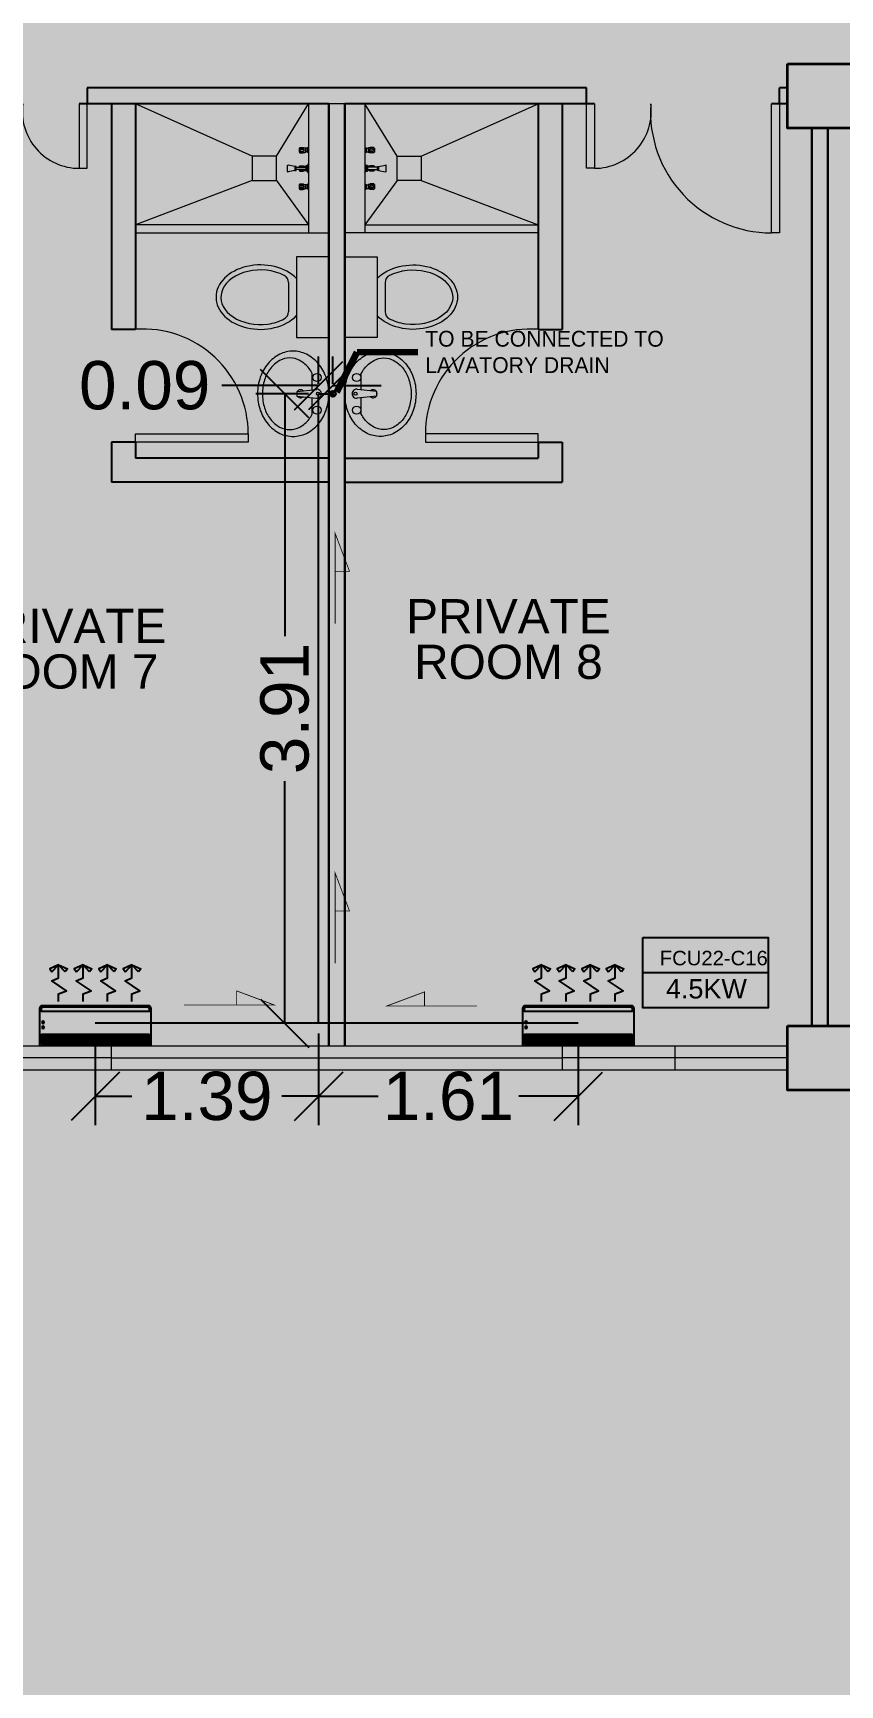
# Model space of a CAD drawing. Header units: millimetres. Extents: x -60 to 576, y -39 to 287.
# Drawn here: x 366.34 to 371.35, y 99.44 to 109.7 of the extents above; entities that cross this region are included whole.
import ezdxf

# ---------------------------------------------------------------- set-up
doc = ezdxf.new("R2010")
doc.units = ezdxf.units.MM
doc.header["$MEASUREMENT"] = 0
for name, color, linetype in [('AIR', 7, 'Continuous'), ('AIR-00', 7, 'Continuous'), ('AIR-02', 7, 'Continuous'), ('AIR-03', 7, 'Continuous'), ('DRAIN PIPE', 7, 'Continuous'), ('fcu drain', 7, 'Continuous'), ('label', 7, 'Continuous'), ('Legends', 7, 'Continuous'), ('M-AC-TEXT', 7, 'Continuous')]:
    doc.layers.add(name, color=color, linetype=linetype)
doc.styles.add('ar-dim-axis', font='romans.shx', dxfattribs={"width": 0.8})
doc.styles.add('OIP FONT', font='GOTHIC.TTF', dxfattribs={"height": 150})
doc.styles.get("Standard").update_dxf_attribs({"font": 'arial.ttf'})
doc.styles.add('SWISSLT175', font='swissl.ttf', dxfattribs={"height": 0.175})
doc.dimstyles.new('ar-dim-axis', dxfattribs={"dimtxt": 350, "dimasz": 250, "dimexe": 75, "dimexo": 75, "dimgap": 200, "dimtad": 1, "dimdec": 0, "dimzin": 12, "dimdsep": 46, "dimtxsty": 'ar-dim-axis', "dimblk": 'ARCHTICK', "dimcen": 120, "dimclrd": 11, "dimclre": 8, "dimclrt": 4, "dimadec": 0, "dimazin": 3, "dimtm": 1, "dimtfac": 1, "dimtdec": 0, "dimtix": 1, "dimtmove": 2, "dimatfit": 3, "dimldrblk": 'ARCHTICK', "dimfxl": 1, "dimtolj": 1, "dimtzin": 0, "dimarcsym": 1})
doc.dimstyles.new('Copy of dimension', dxfattribs={"dimtxt": 0.3, "dimasz": 0.3, "dimexe": 0.18, "dimexo": 0.0625, "dimgap": 0.09, "dimtad": 0, "dimzin": 0, "dimdsep": 46, "dimtxsty": 'Standard', "dimblk": 'OBLIQUE', "dimcen": 0.09, "dimclrd": 256, "dimclre": 256, "dimclrt": 256, "dimadec": 0, "dimazin": 0, "dimtfac": 1, "dimtofl": 0, "dimtmove": 0, "dimatfit": 3, "dimldrblk": 'OBLIQUE', "dimfxl": 1, "dimtolj": 1, "dimtzin": 0, "dimarcsym": 0})

# ---------------------------------------------------------------- blocks, each defined once
blk = doc.blocks.new('_ARCHTICK')
at = {"color": 0, "linetype": 'ByBlock', "const_width": 0.15}
blk.add_lwpolyline([(-0.5, -0.5), (0.5, 0.5)], dxfattribs=at)
blk = doc.blocks.new('CARRIER-S30-32 (FCD)')
at = {"layer": 'AIR-00'}
for p, q in [((0.825, -0.05), (-0.825, -0.05)), ((0.825, -0.075), (-0.825, -0.075)), ((0.825, -0.1), (-0.825, -0.1)), ((0.825, -0.125), (-0.825, -0.125)), ((0.825, -0.15), (-0.825, -0.15)), ((-0.6, -0.025), (-0.6, -0.175)), ((-0.4, -0.025), (-0.4, -0.175)), ((-0.2, -0.025), (-0.2, -0.175)), ((0, -0.025), (0, -0.175)), ((0.2, -0.025), (0.2, -0.175)), ((0.4, -0.025), (0.4, -0.175)), ((0.6, -0.025), (0.6, -0.175))]:
    blk.add_line(p, q, dxfattribs=at)
for points in [[(-0.825, -0.025), (0.825, -0.025), (0.825, -0.175), (-0.825, -0.175)], [(-0.664, -1.134), (-0.562, -1.239), (-0.697, -1.177)], [(-0.461, -1.134), (-0.562, -1.239), (-0.428, -1.177)], [(-0.289, -1.134), (-0.188, -1.239), (-0.322, -1.177)], [(-0.086, -1.134), (-0.188, -1.239), (-0.053, -1.177)], [(0.086, -1.134), (0.187, -1.239), (0.053, -1.177)], [(0.289, -1.134), (0.187, -1.239), (0.322, -1.177)], [(0.461, -1.134), (0.562, -1.239), (0.428, -1.177)], [(0.664, -1.134), (0.562, -1.239), (0.697, -1.177)]]:
    blk.add_lwpolyline(points, close=True, dxfattribs=at)
blk.add_lwpolyline([(-0.8, -0.595), (0.8, -0.595, 0.414214), (0.825, -0.57), (0.825, -0.525), (-0.825, -0.525), (-0.825, -0.57, 0.414214)], format="xyb", close=True, dxfattribs=at)
for points in [[(-0.562, -0.678), (-0.562, -0.794), (-0.44, -0.843), (-0.667, -0.996), (-0.562, -1.044), (-0.562, -1.239)], [(-0.188, -0.678), (-0.188, -0.794), (-0.065, -0.843), (-0.292, -0.996), (-0.188, -1.044), (-0.188, -1.239)], [(0.187, -0.678), (0.187, -0.794), (0.31, -0.843), (0.083, -0.996), (0.187, -1.044), (0.187, -1.239)], [(0.562, -0.678), (0.562, -0.794), (0.685, -0.843), (0.458, -0.996), (0.562, -1.044), (0.562, -1.239)]]:
    blk.add_lwpolyline(points, dxfattribs=at)
at = {"layer": 'AIR-02'}
for centre in [(-0.8, -0.285), (-0.8, -0.36)]:
    blk.add_circle(centre, 0.0187, dxfattribs=at)
at = {"layer": 'AIR-03'}
blk.add_lwpolyline([(-0.8, -0.62), (0.8, -0.62, 0.414214), (0.85, -0.57), (0.85, 0), (-0.85, 0), (-0.85, -0.57, 0.414214)], format="xyb", close=True, dxfattribs=at)
blk = doc.blocks.new('_Oblique')
at = {"color": 0, "linetype": 'ByBlock', "lineweight": -2}
blk.add_line((-0.5, -0.5), (0.5, 0.5), dxfattribs=at)
blk = doc.blocks.new('*D244')
at = {"lineweight": -2, "transparency": 16777216}
for p, q in [((368.11, 107.525), (368.11, 107.694)), ((368.198, 107.525), (368.198, 107.694)), ((368.11, 107.514), (367.51, 107.514)), ((368.198, 107.514), (368.498, 107.514))]:
    blk.add_line(p, q, dxfattribs=at)
at = {"layer": 'Defpoints', "color": 0, "transparency": 16777216}
for p in [(368.11, 107.514), (368.11, 107.463), (368.198, 107.463)]:
    blk.add_point(p, dxfattribs=at)
at = {"lineweight": -2, "transparency": 16777216, "xscale": 0.3, "yscale": 0.3, "zscale": 0.3}
blk.add_blockref('_Oblique', (368.11, 107.514), dxfattribs=at)
at = {"lineweight": -2, "transparency": 16777216, "xscale": 0.3, "yscale": 0.3, "zscale": 0.3, "rotation": 180}
blk.add_blockref('_Oblique', (368.198, 107.514), dxfattribs=at)
at = {"transparency": 16777216, "insert": (367.03, 107.514), "char_height": 0.3, "attachment_point": 5}
blk.add_mtext('\\A1;0.09', dxfattribs=at)
blk = doc.blocks.new('*D245')
at = {"lineweight": -2, "transparency": 16777216}
for p, q in [((368.047, 107.463), (367.72, 107.463)), ((367.9, 107.463), (367.9, 105.958)), ((367.9, 103.553), (367.9, 105.057)), ((368.047, 103.553), (367.72, 103.553))]:
    blk.add_line(p, q, dxfattribs=at)
at = {"layer": 'Defpoints', "color": 0, "transparency": 16777216}
for p in [(368.11, 107.463), (367.9, 103.553), (368.11, 103.553)]:
    blk.add_point(p, dxfattribs=at)
at = {"lineweight": -2, "transparency": 16777216, "xscale": 0.3, "yscale": 0.3, "zscale": 0.3}
for p, rotation in [((367.9, 107.463), 90), ((367.9, 103.553), 270)]:
    blk.add_blockref('_Oblique', p, dxfattribs=dict(at, rotation=rotation))
at = {"transparency": 16777216, "insert": (367.9, 105.508), "char_height": 0.3, "attachment_point": 5, "rotation": 90}
blk.add_mtext('\\A1;3.91', dxfattribs=at)
blk = doc.blocks.new('*D246')
at = {"lineweight": -2, "transparency": 16777216}
for p, q in [((366.723, 103.49), (366.723, 102.92)), ((368.11, 103.49), (368.11, 102.92)), ((366.723, 103.1), (366.951, 103.1)), ((368.11, 103.1), (367.882, 103.1))]:
    blk.add_line(p, q, dxfattribs=at)
at = {"layer": 'Defpoints', "color": 0, "transparency": 16777216}
for p in [(366.723, 103.553), (368.11, 103.553), (368.11, 103.1)]:
    blk.add_point(p, dxfattribs=at)
at = {"lineweight": -2, "transparency": 16777216, "xscale": 0.3, "yscale": 0.3, "zscale": 0.3, "rotation": 180}
blk.add_blockref('_Oblique', (366.723, 103.1), dxfattribs=at)
at = {"lineweight": -2, "transparency": 16777216, "xscale": 0.3, "yscale": 0.3, "zscale": 0.3}
blk.add_blockref('_Oblique', (368.11, 103.1), dxfattribs=at)
at = {"transparency": 16777216, "insert": (367.416, 103.1), "char_height": 0.3, "attachment_point": 5}
blk.add_mtext('\\A1;1.39', dxfattribs=at)
blk = doc.blocks.new('*D247')
at = {"lineweight": -2, "transparency": 16777216}
for p, q in [((368.11, 103.49), (368.11, 102.92)), ((369.723, 103.49), (369.723, 102.92)), ((368.11, 103.1), (368.48, 103.1)), ((369.723, 103.1), (369.353, 103.1))]:
    blk.add_line(p, q, dxfattribs=at)
at = {"layer": 'Defpoints', "color": 0, "transparency": 16777216}
for p in [(368.11, 103.553), (369.723, 103.553), (369.723, 103.1)]:
    blk.add_point(p, dxfattribs=at)
at = {"lineweight": -2, "transparency": 16777216, "xscale": 0.3, "yscale": 0.3, "zscale": 0.3, "rotation": 180}
blk.add_blockref('_Oblique', (368.11, 103.1), dxfattribs=at)
at = {"lineweight": -2, "transparency": 16777216, "xscale": 0.3, "yscale": 0.3, "zscale": 0.3}
blk.add_blockref('_Oblique', (369.723, 103.1), dxfattribs=at)
at = {"transparency": 16777216, "insert": (368.916, 103.1), "char_height": 0.3, "attachment_point": 5}
blk.add_mtext('\\A1;1.61', dxfattribs=at)

msp = doc.modelspace()

# ---------------------------------------------------------------- linework, layer by layer
at = {"color": 8, "linetype": 'ByBlock', "lineweight": 25}
for p, q in [((369.773, 109.363), (366.673, 109.363)), ((366.673, 109.363), (366.673, 109.263)), ((369.773, 109.263), (369.773, 109.363)), ((371.023, 109.363), (370.973, 109.363)), ((370.973, 109.263), (370.973, 109.363)), ((368.173, 109.263), (366.623, 109.263)), ((368.048, 109.263), (366.973, 109.263)), ((368.173, 103.413), (368.173, 109.263)), ((368.173, 109.263), (368.173, 103.413)), ((368.273, 103.413), (368.273, 109.263)), ((368.273, 109.263), (368.273, 103.413)), ((369.823, 109.263), (368.273, 109.263)), ((371.023, 109.263), (370.923, 109.263)), ((371.173, 103.538), (371.173, 109.113)), ((371.173, 109.113), (371.173, 103.538)), ((371.273, 103.538), (371.273, 109.113)), ((371.273, 109.113), (371.273, 103.538))]:
    msp.add_line(p, q, dxfattribs=at)
at = {"color": 8, "linetype": 'ByBlock', "lineweight": 25, "ltscale": 0.3}
for p, q in [((366.823, 109.263), (366.823, 107.863)), ((366.973, 109.263), (366.973, 107.863)), ((369.473, 109.263), (369.473, 107.863)), ((369.623, 109.263), (369.623, 107.863)), ((366.973, 107.863), (366.823, 107.863)), ((369.473, 107.863), (369.623, 107.863)), ((366.823, 107.163), (366.823, 106.913)), ((366.973, 107.163), (366.823, 107.163)), ((366.973, 107.163), (366.973, 107.063)), ((369.473, 107.163), (369.473, 107.063)), ((369.473, 107.163), (369.623, 107.163)), ((369.623, 107.163), (369.623, 106.913)), ((368.173, 107.063), (366.973, 107.063)), ((368.273, 107.063), (369.473, 107.063)), ((368.173, 106.913), (366.823, 106.913)), ((368.273, 106.913), (369.623, 106.913))]:
    msp.add_line(p, q, dxfattribs=at)
at = {"color": 8, "linetype": 'ByBlock', "lineweight": 9, "ltscale": 0.3}
for p, q in [((367.698, 108.938), (366.973, 109.263)), ((367.848, 108.938), (368.048, 109.263)), ((368.598, 108.938), (368.398, 109.263)), ((368.748, 108.938), (369.473, 109.263)), ((367.698, 108.788), (366.973, 108.513)), ((367.848, 108.788), (368.048, 108.513)), ((368.598, 108.788), (368.398, 108.513)), ((368.748, 108.788), (369.473, 108.513))]:
    msp.add_line(p, q, dxfattribs=at)
at = {"color": 8, "linetype": 'ByBlock', "lineweight": 9}
for p, q in [((368.048, 109.263), (368.048, 108.463)), ((368.273, 109.263), (368.173, 109.263)), ((368.398, 109.263), (368.398, 108.463)), ((368.173, 106.877), (368.173, 108.827)), ((365.423, 103.413), (368.173, 103.413)), ((366.823, 103.338), (365.423, 103.338)), ((366.823, 103.263), (366.823, 103.413)), ((366.823, 103.338), (369.623, 103.338)), ((368.173, 103.413), (368.273, 103.413)), ((368.273, 103.413), (371.023, 103.413)), ((369.623, 103.413), (369.623, 103.263)), ((371.023, 103.338), (369.623, 103.338)), ((370.323, 103.413), (370.323, 103.263)), ((371.023, 103.263), (371.023, 103.413)), ((365.423, 103.263), (368.273, 103.263)), ((368.173, 103.263), (371.023, 103.263))]:
    msp.add_line(p, q, dxfattribs=at)
at = {"color": 8, "lineweight": 9}
for p, q in [((367.989, 108.989), (367.989, 108.963)), ((367.989, 108.989), (367.991, 108.989)), ((367.989, 108.963), (367.991, 108.963)), ((367.991, 108.989), (367.993, 108.993)), ((367.991, 108.989), (367.991, 108.963)), ((367.991, 108.963), (367.993, 108.96)), ((367.993, 108.993), (367.993, 108.96)), ((367.993, 108.993), (368.015, 108.993)), ((368.001, 108.989), (368.014, 108.989)), ((368.001, 108.982), (368.014, 108.982)), ((368.001, 108.97), (368.014, 108.97)), ((368.001, 108.963), (368.014, 108.963)), ((368.015, 108.993), (368.019, 108.991)), ((368.015, 108.989), (368.015, 108.982)), ((368.015, 108.963), (368.015, 108.97)), ((368.015, 108.96), (368.019, 108.962)), ((368.02, 108.99), (368.026, 108.99)), ((368.02, 108.962), (368.026, 108.962)), ((368.026, 108.99), (368.029, 108.989)), ((368.026, 108.99), (368.026, 108.962)), ((368.026, 108.962), (368.029, 108.963)), ((368.029, 108.989), (368.029, 108.963)), ((368.04, 108.988), (368.029, 108.988)), ((368.04, 108.965), (368.029, 108.965)), ((368.047, 108.993), (368.04, 108.99)), ((368.04, 108.99), (368.04, 108.963)), ((368.047, 108.959), (368.04, 108.963)), ((368.047, 108.993), (368.047, 108.959)), ((368.047, 108.993), (368.048, 108.993)), ((368.048, 108.993), (368.048, 108.959)), ((368.398, 108.993), (368.398, 108.959)), ((368.399, 108.993), (368.398, 108.993)), ((368.399, 108.993), (368.399, 108.959)), ((368.399, 108.993), (368.406, 108.99)), ((368.399, 108.959), (368.406, 108.963)), ((368.406, 108.99), (368.406, 108.963)), ((368.406, 108.988), (368.417, 108.988)), ((368.406, 108.965), (368.417, 108.965)), ((368.42, 108.99), (368.417, 108.989)), ((368.417, 108.989), (368.417, 108.963)), ((368.42, 108.962), (368.417, 108.963)), ((368.42, 108.99), (368.42, 108.962)), ((368.425, 108.99), (368.42, 108.99)), ((368.425, 108.962), (368.42, 108.962)), ((368.431, 108.993), (368.427, 108.991)), ((368.431, 108.96), (368.427, 108.962)), ((368.453, 108.993), (368.431, 108.993)), ((368.431, 108.989), (368.431, 108.982)), ((368.431, 108.963), (368.431, 108.97)), ((368.444, 108.989), (368.432, 108.989)), ((368.445, 108.982), (368.432, 108.982)), ((368.445, 108.97), (368.432, 108.97)), ((368.444, 108.963), (368.432, 108.963)), ((368.453, 108.993), (368.453, 108.96)), ((368.455, 108.989), (368.453, 108.993)), ((368.455, 108.963), (368.453, 108.96)), ((368.455, 108.989), (368.455, 108.963)), ((368.457, 108.989), (368.455, 108.989)), ((368.457, 108.963), (368.455, 108.963)), ((368.457, 108.989), (368.457, 108.963)), ((367.916, 108.843), (367.916, 108.882)), ((367.963, 108.875), (367.921, 108.883)), ((367.97, 108.875), (367.963, 108.875)), ((367.963, 108.875), (367.963, 108.85)), ((367.963, 108.875), (367.963, 108.85)), ((367.97, 108.85), (367.97, 108.875)), ((367.97, 108.87), (368.033, 108.87)), ((367.989, 108.876), (367.989, 108.87)), ((367.989, 108.876), (367.991, 108.876)), ((367.991, 108.876), (367.993, 108.879)), ((367.991, 108.876), (367.991, 108.87)), ((367.993, 108.96), (368.015, 108.96)), ((367.993, 108.879), (367.993, 108.87)), ((367.993, 108.879), (368.015, 108.879)), ((368.001, 108.876), (368.014, 108.876)), ((368.015, 108.879), (368.019, 108.877)), ((368.015, 108.876), (368.015, 108.87)), ((368.02, 108.877), (368.026, 108.877)), ((368.026, 108.877), (368.026, 108.87)), ((368.026, 108.877), (368.029, 108.876)), ((368.029, 108.876), (368.029, 108.87)), ((368.033, 108.874), (368.029, 108.874)), ((368.033, 108.845), (368.033, 108.88)), ((368.033, 108.88), (368.042, 108.88)), ((368.033, 108.87), (368.033, 108.855)), ((368.042, 108.88), (368.048, 108.892)), ((368.042, 108.845), (368.042, 108.88)), ((368.042, 108.88), (368.042, 108.845)), ((368.047, 108.959), (368.048, 108.959)), ((368.048, 108.892), (368.048, 108.834)), ((368.399, 108.959), (368.398, 108.959)), ((368.404, 108.88), (368.398, 108.892)), ((368.398, 108.892), (368.398, 108.834)), ((368.404, 108.845), (368.404, 108.88)), ((368.413, 108.88), (368.404, 108.88)), ((368.404, 108.88), (368.404, 108.845)), ((368.413, 108.845), (368.413, 108.88)), ((368.413, 108.874), (368.417, 108.874)), ((368.476, 108.87), (368.413, 108.87)), ((368.413, 108.87), (368.413, 108.855)), ((368.42, 108.877), (368.417, 108.876)), ((368.417, 108.876), (368.417, 108.87)), ((368.42, 108.877), (368.42, 108.87)), ((368.425, 108.877), (368.42, 108.877)), ((368.431, 108.879), (368.427, 108.877)), ((368.453, 108.96), (368.431, 108.96)), ((368.453, 108.879), (368.431, 108.879)), ((368.431, 108.876), (368.431, 108.87)), ((368.444, 108.876), (368.432, 108.876)), ((368.453, 108.879), (368.453, 108.87)), ((368.455, 108.876), (368.453, 108.879)), ((368.455, 108.876), (368.455, 108.87)), ((368.457, 108.876), (368.455, 108.876)), ((368.457, 108.876), (368.457, 108.87)), ((368.476, 108.875), (368.483, 108.875)), ((368.476, 108.85), (368.476, 108.875)), ((368.483, 108.875), (368.525, 108.883)), ((368.483, 108.875), (368.483, 108.85)), ((368.483, 108.875), (368.483, 108.85)), ((368.53, 108.843), (368.53, 108.882)), ((367.963, 108.85), (367.921, 108.842)), ((367.963, 108.85), (367.97, 108.85)), ((368.033, 108.855), (367.97, 108.855)), ((367.989, 108.855), (367.989, 108.85)), ((367.989, 108.85), (367.991, 108.85)), ((367.989, 108.762), (367.991, 108.762)), ((367.989, 108.762), (367.989, 108.736)), ((367.991, 108.855), (367.991, 108.85)), ((367.991, 108.85), (367.993, 108.846)), ((367.991, 108.762), (367.993, 108.766)), ((367.991, 108.762), (367.991, 108.736)), ((367.993, 108.855), (367.993, 108.846)), ((367.993, 108.846), (368.015, 108.846)), ((367.993, 108.766), (368.015, 108.766)), ((367.993, 108.766), (367.993, 108.732)), ((368.001, 108.849), (368.014, 108.849)), ((368.001, 108.762), (368.014, 108.762)), ((368.015, 108.849), (368.015, 108.855)), ((368.015, 108.846), (368.019, 108.848)), ((368.015, 108.766), (368.019, 108.763)), ((368.015, 108.762), (368.015, 108.755)), ((368.02, 108.763), (368.026, 108.763)), ((368.02, 108.849), (368.026, 108.849)), ((368.026, 108.855), (368.026, 108.849)), ((368.026, 108.849), (368.029, 108.849)), ((368.026, 108.763), (368.026, 108.735)), ((368.026, 108.763), (368.029, 108.762)), ((368.029, 108.855), (368.029, 108.849)), ((368.033, 108.851), (368.029, 108.851)), ((368.029, 108.762), (368.029, 108.736)), ((368.04, 108.76), (368.029, 108.76)), ((368.042, 108.845), (368.033, 108.845)), ((368.047, 108.766), (368.04, 108.763)), ((368.04, 108.763), (368.04, 108.735)), ((368.048, 108.834), (368.042, 108.845)), ((368.047, 108.766), (368.048, 108.766)), ((368.047, 108.766), (368.047, 108.732)), ((368.048, 108.766), (368.048, 108.732)), ((368.398, 108.834), (368.404, 108.845)), ((368.399, 108.766), (368.398, 108.766)), ((368.398, 108.766), (368.398, 108.732)), ((368.399, 108.766), (368.406, 108.763)), ((368.399, 108.766), (368.399, 108.732)), ((368.404, 108.845), (368.413, 108.845)), ((368.406, 108.763), (368.406, 108.735)), ((368.406, 108.76), (368.417, 108.76)), ((368.413, 108.855), (368.476, 108.855)), ((368.413, 108.851), (368.417, 108.851)), ((368.417, 108.855), (368.417, 108.849)), ((368.42, 108.849), (368.417, 108.849)), ((368.42, 108.763), (368.417, 108.762)), ((368.417, 108.762), (368.417, 108.736)), ((368.42, 108.855), (368.42, 108.849)), ((368.425, 108.849), (368.42, 108.849)), ((368.425, 108.763), (368.42, 108.763)), ((368.42, 108.763), (368.42, 108.735)), ((368.431, 108.846), (368.427, 108.848)), ((368.431, 108.766), (368.427, 108.763)), ((368.431, 108.849), (368.431, 108.855)), ((368.453, 108.846), (368.431, 108.846)), ((368.453, 108.766), (368.431, 108.766)), ((368.431, 108.762), (368.431, 108.755)), ((368.444, 108.849), (368.432, 108.849)), ((368.444, 108.762), (368.432, 108.762)), ((368.453, 108.855), (368.453, 108.846)), ((368.455, 108.85), (368.453, 108.846)), ((368.455, 108.762), (368.453, 108.766)), ((368.453, 108.766), (368.453, 108.732)), ((368.455, 108.855), (368.455, 108.85)), ((368.457, 108.85), (368.455, 108.85)), ((368.457, 108.762), (368.455, 108.762)), ((368.455, 108.762), (368.455, 108.736)), ((368.457, 108.855), (368.457, 108.85)), ((368.457, 108.762), (368.457, 108.736)), ((368.483, 108.85), (368.476, 108.85)), ((368.483, 108.85), (368.525, 108.842)), ((367.989, 108.736), (367.991, 108.736)), ((367.991, 108.736), (367.993, 108.732)), ((367.993, 108.732), (368.015, 108.732)), ((368.001, 108.755), (368.014, 108.755)), ((368.001, 108.743), (368.014, 108.743)), ((368.001, 108.736), (368.014, 108.736)), ((368.015, 108.736), (368.015, 108.743)), ((368.015, 108.732), (368.019, 108.734)), ((368.02, 108.735), (368.026, 108.735)), ((368.026, 108.735), (368.029, 108.736)), ((368.04, 108.738), (368.029, 108.738)), ((368.047, 108.732), (368.04, 108.735)), ((368.047, 108.732), (368.048, 108.732)), ((368.399, 108.732), (368.398, 108.732)), ((368.399, 108.732), (368.406, 108.735)), ((368.406, 108.738), (368.417, 108.738)), ((368.42, 108.735), (368.417, 108.736)), ((368.425, 108.735), (368.42, 108.735)), ((368.431, 108.732), (368.427, 108.734)), ((368.431, 108.736), (368.431, 108.743)), ((368.453, 108.732), (368.431, 108.732)), ((368.445, 108.755), (368.432, 108.755)), ((368.445, 108.743), (368.432, 108.743)), ((368.444, 108.736), (368.432, 108.736)), ((368.455, 108.736), (368.453, 108.732)), ((368.457, 108.736), (368.455, 108.736)), ((368.173, 108.313), (367.973, 108.313)), ((367.973, 108.313), (367.973, 107.813)), ((368.173, 107.813), (368.173, 108.313)), ((368.273, 108.313), (368.473, 108.313)), ((368.273, 107.813), (368.273, 108.313)), ((368.473, 108.313), (368.473, 107.813)), ((367.923, 108.153), (367.923, 107.972)), ((368.523, 108.153), (368.523, 107.972)), ((367.973, 107.813), (368.173, 107.813)), ((368.473, 107.813), (368.273, 107.813)), ((367.975, 107.477), (368.097, 107.49)), ((367.975, 107.448), (368.097, 107.435)), ((368.471, 107.477), (368.349, 107.49)), ((368.471, 107.448), (368.349, 107.435))]:
    msp.add_line(p, q, dxfattribs=at)
at = {"color": 8, "linetype": 'ByBlock', "lineweight": 35}
for points in [[(371.023, 109.513), (371.423, 109.513), (371.423, 109.113), (371.023, 109.113)], [(371.023, 103.538), (371.423, 103.538), (371.423, 103.138), (371.023, 103.138)]]:
    msp.add_lwpolyline(points, close=True, dxfattribs=at)
at = {"color": 8, "lineweight": 13, "ltscale": 0.03}
for points in [[(366.673, 109.263), (366.623, 109.263), (366.623, 108.863), (366.673, 108.863)], [(369.773, 109.263), (369.823, 109.263), (369.823, 108.863), (369.773, 108.863)], [(370.923, 109.263), (370.973, 109.263), (370.973, 108.463), (370.923, 108.463)], [(366.973, 107.163), (366.973, 107.213), (367.673, 107.213), (367.673, 107.163)], [(369.473, 107.163), (369.473, 107.213), (368.773, 107.213), (368.773, 107.163)]]:
    msp.add_lwpolyline(points, close=True, dxfattribs=at)
at = {"color": 8, "linetype": 'ByBlock', "lineweight": 9, "ltscale": 0.03}
for points in [[(367.848, 108.788), (367.848, 108.938), (367.698, 108.938), (367.698, 108.788)], [(368.598, 108.788), (368.598, 108.938), (368.748, 108.938), (368.748, 108.788)]]:
    msp.add_lwpolyline(points, close=True, dxfattribs=at)
at = {"color": 8, "linetype": 'ByBlock', "lineweight": 9, "ltscale": 0.3}
for points in [[(368.048, 108.513), (366.973, 108.513), (366.973, 108.463), (368.173, 108.463), (368.173, 108.463)], [(368.398, 108.513), (369.473, 108.513), (369.473, 108.463), (368.273, 108.463), (368.273, 108.463)]]:
    msp.add_lwpolyline(points, dxfattribs=at)
at = {"color": 8, "lineweight": 9}
for points in [[(367.952, 107.728, 0.11576), (367.869, 107.708, 0.104047), (367.796, 107.65, 0.090875), (367.748, 107.566, 0.083344), (367.731, 107.463, 0.083344), (367.748, 107.359, 0.090875), (367.796, 107.275, 0.104047), (367.869, 107.217, 0.11576), (367.952, 107.198, 0.11576), (368.034, 107.217, 0.104047), (368.108, 107.275, 0.090875), (368.156, 107.359, 0.083344), (368.173, 107.463, 0.083344), (368.156, 107.566, 0.090875), (368.108, 107.65, 0.104047), (368.034, 107.708, 0.11576)], [(368.494, 107.728, -0.11576), (368.576, 107.708, -0.104047), (368.65, 107.65, -0.090875), (368.698, 107.566, -0.083344), (368.715, 107.463, -0.083344), (368.698, 107.359, -0.090875), (368.65, 107.275, -0.104047), (368.576, 107.217, -0.11576), (368.494, 107.198, -0.11576), (368.411, 107.217, -0.104047), (368.338, 107.275, -0.090875), (368.29, 107.359, -0.083344), (368.273, 107.463, -0.083344), (368.29, 107.566, -0.090875), (368.338, 107.65, -0.104047), (368.411, 107.708, -0.11576)]]:
    msp.add_lwpolyline(points, format="xyb", close=True, dxfattribs=at)
for points in [[(367.931, 107.685, 0.124838), (367.868, 107.669, 0.105788), (367.811, 107.62, 0.086697), (367.774, 107.55, 0.076776), (367.761, 107.463, 0.076776), (367.774, 107.375, 0.086697), (367.811, 107.305, 0.105788), (367.868, 107.256, 0.124838), (367.931, 107.24, 0.124838), (367.994, 107.256, 0.105788), (368.051, 107.305, 0.040067), (368.071, 107.336), (368.071, 107.438, 0.040067)], [(368.071, 107.487), (368.071, 107.589, 0.040067), (368.051, 107.62, 0.105788), (367.994, 107.669, 0.124838), (367.931, 107.685, 0.124838)], [(368.515, 107.685, -0.124838), (368.578, 107.669, -0.105788), (368.635, 107.62, -0.086697), (368.671, 107.55, -0.076776), (368.685, 107.463, -0.076776), (368.671, 107.375, -0.086697), (368.635, 107.305, -0.105788), (368.578, 107.256, -0.124838), (368.515, 107.24, -0.124838), (368.452, 107.256, -0.105788), (368.395, 107.305, -0.040067), (368.375, 107.336), (368.375, 107.438, -0.040067)], [(368.375, 107.487), (368.375, 107.589, -0.040067), (368.395, 107.62, -0.105788), (368.452, 107.669, -0.124838), (368.515, 107.685, -0.124838)]]:
    msp.add_lwpolyline(points, format="xyb", dxfattribs=at)
for centre, radius in [((368.1, 107.564), 0.0255), ((368.346, 107.564), 0.0255), ((368.106, 107.463), 0.0095), ((368.339, 107.463), 0.0095), ((368.1, 107.361), 0.0255), ((368.346, 107.361), 0.0255)]:
    msp.add_circle(centre, radius, dxfattribs=at)
at = {"color": 8, "lineweight": 13, "ltscale": 0.03}
for centre, radius, start, end in [((366.623, 109.216), 0.353, 172.3719, 270), ((369.823, 109.216), 0.353, 270, 7.6281), ((370.923, 109.214), 0.752, 176.3048, 270), ((367.021, 107.213), 0.652, 0, 94.2422), ((369.425, 107.213), 0.652, 85.7578, 180)]:
    msp.add_arc(centre, radius, start, end, dxfattribs=at)
at = {"color": 8, "lineweight": 9}
for centre, radius, start, end in [((367.873, 108.153), 0.05, 0, 61.8499), ((368.573, 108.153), 0.05, 118.1501, 180), ((367.873, 107.972), 0.05, 298.0084, 360), ((368.573, 107.972), 0.05, 180, 241.9916), ((367.998, 107.463), 0.025, 161.3793, 198.6207), ((368.069, 107.463), 0.0948, 171.2026, 188.7974), ((367.998, 107.463), 0.025, 48.7978, 143.6932), ((367.998, 107.463), 0.025, 216.3068, 311.2022), ((368.1, 107.463), 0.028, 263.7545, 96.2455), ((368.346, 107.463), 0.028, 83.7545, 276.2455), ((368.448, 107.463), 0.025, 36.3068, 131.2022), ((368.448, 107.463), 0.025, 228.7978, 323.6932), ((368.377, 107.463), 0.0948, 351.2026, 8.7974), ((368.448, 107.463), 0.025, 341.3793, 18.6207)]:
    msp.add_arc(centre, radius, start, end, dxfattribs=at)
for centre, major_axis, ratio, start_param, end_param in [((368.002, 109.002), (0.00896, 0.00896), 1, 3.15309, 3.864175), ((367.997, 108.976), (0.00268, 0.00268), 1, 1.643677, 3.068487), ((368.002, 108.95), (-0.00896, 0.00896), 1, -0.722807, -0.011722), ((368.002, 108.972), (0.00738, 0.00738), 1, 0.858879, 1.643677), ((368.002, 108.981), (-0.00738, 0.00738), 1, 1.497691, 2.282489), ((368.014, 108.993), (-0.00268, 0.00268), 1, 2.356082, 2.983721), ((368.014, 108.978), (0.00268, 0.00268), 1, 0.157647, 0.785286), ((368.014, 108.974), (0.00268, 0.00268), 1, 3.926878, 4.554518), ((368.014, 108.959), (-0.00268, 0.00268), 1, -1.41315, -0.785511), ((368.008, 109.004), (-0.0118, 0.0118), 1, 2.876824, 3.009049), ((368.008, 108.971), (-0.00887, 0.00887), 1, 4.509022, 4.870036), ((368.008, 108.981), (-0.00887, 0.00887), 1, 2.983721, 3.344735), ((368.008, 108.948), (0.0118, 0.0118), 1, 0.132318, 0.264544), ((368.02, 108.994), (-0.00268, 0.00268), 1, 1.862141, 2.356082), ((368.016, 108.976), (0.00268, 0.00268), 1, 4.915531, 6.079819), ((368.02, 108.958), (-0.00268, 0.00268), 1, -0.785511, -0.291569), ((368.002, 108.888), (0.00896, 0.00896), 1, 3.15309, 3.864175), ((368.014, 108.879), (0.00268, 0.00268), 1, 3.926878, 4.554518), ((368.008, 108.891), (-0.0118, 0.0118), 1, 2.876824, 3.009049), ((368.02, 108.88), (0.00268, 0.00268), 1, 3.432937, 3.926878), ((368.527, 108.88), (-0.00268, -0.00268), 1, 2.92514, 4.295202), ((367.919, 108.845), (-0.00268, 0.00268), 1, 1.354119, 2.724181), ((368.002, 108.837), (0.00896, 0.00896), 1, 0.847989, 1.559075), ((368.002, 108.775), (0.00896, 0.00896), 1, 3.15309, 3.864175), ((368.014, 108.846), (0.00268, 0.00268), 1, 0.157647, 0.785286), ((368.014, 108.766), (-0.00268, 0.00268), 1, 2.356082, 2.983721), ((368.008, 108.834), (-0.0118, 0.0118), 1, -1.438478, -1.306252), ((368.008, 108.777), (0.0118, 0.0118), 1, 4.44762, 4.579846), ((368.02, 108.845), (0.00268, 0.00268), 1, 0.785286, 1.279227), ((368.02, 108.767), (-0.00268, 0.00268), 1, 1.862141, 2.356082), ((367.997, 108.749), (0.00268, 0.00268), 1, 1.643677, 3.068487), ((368.002, 108.723), (-0.00896, 0.00896), 1, -0.722807, -0.011722), ((368.002, 108.745), (0.00738, 0.00738), 1, 0.858879, 1.643677), ((368.002, 108.753), (-0.00738, 0.00738), 1, 1.497691, 2.282489), ((368.014, 108.751), (0.00268, 0.00268), 1, 0.157647, 0.785286), ((368.014, 108.747), (0.00268, 0.00268), 1, 3.926878, 4.554518), ((368.014, 108.732), (-0.00268, 0.00268), 1, -1.41315, -0.785511), ((368.008, 108.744), (-0.00887, 0.00887), 1, 4.509022, 4.870036), ((368.008, 108.754), (-0.00887, 0.00887), 1, 2.983721, 3.344735), ((368.008, 108.721), (0.0118, 0.0118), 1, 0.132318, 0.264544), ((368.016, 108.749), (0.00268, 0.00268), 1, 4.915531, 6.079819), ((368.02, 108.731), (-0.00268, 0.00268), 1, -0.785511, -0.291569), ((367.748, 108.063), (0.275, 0), 0.727273, 0.612555, 5.670631)]:
    msp.add_ellipse(centre, major_axis=major_axis, ratio=ratio, start_param=start_param, end_param=end_param, dxfattribs=at)
at = {"color": 8, "lineweight": 9, "extrusion": (2.88216e-41, -4.99074e-41, -1)}
for centre, major_axis, start_param, end_param in [((368.425, 108.994), (0.00268, -0.00268), 0.291344, 0.785286), ((368.425, 108.958), (0.00268, -0.00268), 3.926878, 4.42082), ((368.43, 108.976), (-0.00268, -0.00268), 0.203142, 1.36743), ((368.438, 108.971), (-0.00887, -0.00887), 1.36743, 1.728443), ((368.438, 108.981), (0.00887, -0.00887), 1.412925, 1.773938), ((368.438, 109.004), (-0.0118, -0.0118), -0.264769, -0.132543), ((368.438, 108.948), (-0.0118, -0.0118), 1.703115, 1.83534), ((368.432, 108.993), (-0.00268, -0.00268), -0.785511, -0.157871), ((368.432, 108.978), (0.00268, -0.00268), 3.299239, 3.926878), ((368.432, 108.974), (0.00268, -0.00268), 0.785286, 1.412925), ((368.432, 108.959), (0.00268, -0.00268), 3.299239, 3.926878), ((368.444, 109.002), (-0.00896, -0.00896), -1.559299, -0.848214), ((368.444, 108.95), (0.00896, -0.00896), 3.989582, 4.700667), ((368.444, 108.972), (0.00738, -0.00738), 4.000472, 4.78527), ((368.444, 108.981), (-0.00738, -0.00738), 4.639283, 5.424081), ((368.449, 108.976), (0.00268, -0.00268), 4.78527, 6.21008), ((368.425, 108.88), (-0.00268, -0.00268), -1.279452, -0.785511), ((368.438, 108.891), (0.0118, -0.0118), 1.306028, 1.438253), ((368.432, 108.879), (-0.00268, -0.00268), -0.785511, -0.157871), ((368.444, 108.888), (0.00896, -0.00896), 0.011497, 0.722582), ((368.425, 108.845), (0.00268, -0.00268), 3.926878, 4.42082), ((368.425, 108.767), (-0.00268, -0.00268), -1.279452, -0.785511), ((368.438, 108.834), (0.0118, -0.0118), 3.273911, 3.406137), ((368.438, 108.777), (-0.0118, -0.0118), -0.264769, -0.132543), ((368.432, 108.846), (0.00268, -0.00268), 3.299239, 3.926878), ((368.432, 108.766), (0.00268, -0.00268), 0.785286, 1.412925), ((368.444, 108.837), (-0.00896, -0.00896), 2.418785, 3.129871), ((368.444, 108.775), (-0.00896, -0.00896), -1.559299, -0.848214), ((368.527, 108.845), (0.00268, -0.00268), 6.066508, 7.43657), ((368.425, 108.731), (-0.00268, -0.00268), 2.356082, 2.850023), ((368.43, 108.749), (-0.00268, -0.00268), 0.203142, 1.36743), ((368.438, 108.744), (0.00887, -0.00887), 2.938226, 3.299239), ((368.438, 108.754), (-0.00887, -0.00887), -0.157871, 0.203142), ((368.438, 108.721), (-0.0118, -0.0118), 1.703115, 1.83534), ((368.432, 108.751), (0.00268, -0.00268), 3.299239, 3.926878), ((368.432, 108.747), (0.00268, -0.00268), 0.785286, 1.412925), ((368.432, 108.732), (-0.00268, -0.00268), 1.728443, 2.356082), ((368.444, 108.723), (-0.00896, -0.00896), 2.418785, 3.129871), ((368.444, 108.745), (0.00738, -0.00738), 4.000472, 4.78527), ((368.444, 108.753), (0.00738, -0.00738), 6.21008, 6.994878), ((368.449, 108.749), (-0.00268, -0.00268), 3.214474, 4.639283)]:
    msp.add_ellipse(centre, major_axis=major_axis, ratio=1, start_param=start_param, end_param=end_param, dxfattribs=at)
at = {"color": 8, "lineweight": 9, "extrusion": (-2.88216e-41, -4.99074e-41, -1)}
msp.add_ellipse((367.919, 108.88), major_axis=(-0.00268, 0.00268), ratio=1, start_param=6.066732, end_param=7.436794, dxfattribs=at)
at = {"color": 8, "lineweight": 9, "extrusion": (0, 0, -1)}
msp.add_ellipse((368.698, 108.063), major_axis=(-0.275, 0), ratio=0.727273, start_param=0.612555, end_param=5.670631, dxfattribs=at)
at = {"color": 8, "lineweight": 9}
for points in [[(367.897, 108.197), (367.88, 108.206), (367.862, 108.213), (367.771, 108.24), (367.684, 108.235), (367.552, 108.177), (367.511, 108.127), (367.497, 108.029), (367.523, 107.977), (367.634, 107.903), (367.718, 107.885), (367.832, 107.901), (367.867, 107.912), (367.896, 107.928)], [(368.549, 108.197), (368.566, 108.206), (368.584, 108.213), (368.675, 108.24), (368.762, 108.235), (368.894, 108.177), (368.935, 108.127), (368.949, 108.029), (368.923, 107.977), (368.811, 107.903), (368.728, 107.885), (368.614, 107.901), (368.579, 107.912), (368.549, 107.928)]]:
    msp.add_open_spline(points, degree=3, knots=[0.937253, 0.937253, 0.937253, 0.937253, 1.185372, 1.185372, 2.113864, 2.113864, 3.042356, 3.042356, 3.970847, 3.970847, 4.899339, 4.899339, 5.346062, 5.346062, 5.346062, 5.346062], dxfattribs=at)
at = {"layer": 'DRAIN PIPE', "color": 7, "linetype": 'Continuous', "const_width": 0.005}
for points in [[(368.213, 106.035), (368.213, 106.595), (368.302, 106.36), (368.213, 106.36)], [(368.213, 103.925), (368.213, 104.485), (368.302, 104.25), (368.213, 104.25)], [(367.275, 103.666), (367.836, 103.666), (367.601, 103.754), (367.601, 103.666)], [(369.093, 103.66), (368.533, 103.66), (368.768, 103.748), (368.768, 103.66)]]:
    msp.add_lwpolyline(points, dxfattribs=at)
at = {"layer": 'fcu drain', "linetype": 'Continuous'}
for p, q in [((368.11, 103.553), (368.11, 107.463)), ((369.723, 103.553), (366.723, 103.553))]:
    msp.add_line(p, q, dxfattribs=at)
at = {"layer": 'fcu drain'}
msp.add_line((368.11, 107.463), (368.198, 107.463), dxfattribs=at)
at = {"layer": 'fcu drain', "linetype": 'Continuous'}
msp.add_circle((368.198, 107.463), 0.0183, dxfattribs=at)
at = {"layer": 'fcu drain', "color": 2, "linetype": 'Continuous'}
msp.add_circle((368.198, 107.463), 0.00904, dxfattribs=at)
at = {"layer": 'Legends', "linetype": 'Continuous', "lineweight": 25}
msp.add_line((370.124, 103.868), (370.902, 103.868), dxfattribs=at)
at = {"layer": 'Legends'}
msp.add_lwpolyline([(370.124, 104.086), (370.902, 104.086), (370.902, 103.649), (370.124, 103.649)], close=True, dxfattribs=at)

# ---------------------------------------------------------------- block references
at = {"layer": 'AIR', "xscale": -0.4053817101480872, "yscale": 0.4053817101480872, "zscale": 0.4053817101480872, "rotation": 180}
for p in [(366.723, 103.413), (369.723, 103.413)]:
    msp.add_blockref('CARRIER-S30-32 (FCD)', p, dxfattribs=at)

# ---------------------------------------------------------------- texts
at = {"layer": 'label', "color": 8, "linetype": 'ByBlock', "lineweight": 9, "ltscale": 0.4, "char_height": 0.2125, "attachment_point": 5, "line_spacing_factor": 0.8, "style": 'SWISSLT175'}
for s, insert in [('PRIVATE ^JROOM 7', (366.53, 105.878)), ('PRIVATE ^JROOM 8', (369.289, 105.938))]:
    msp.add_mtext(s, dxfattribs=dict(at, insert=insert))
at = {"layer": 'Legends', "linetype": 'Continuous', "lineweight": 25, "attachment_point": 1}
for s, width, insert, char_height in [('FCU22-C16', 0.44811, (370.229, 104.003), 0.09), ('4.5KW', 0.23674, (370.267, 103.827), 0.12)]:
    msp.add_mtext_dynamic_manual_height_columns(s, width=width, gutter_width=1.011, heights=[0], dxfattribs=dict(at, insert=insert, char_height=char_height))
at = {"layer": 'M-AC-TEXT', "insert": (368.772, 107.722), "char_height": 0.09822, "width": 1.56657, "attachment_point": 4, "style": 'OIP FONT'}
msp.add_mtext('TO BE CONNECTED TO LAVATORY DRAIN', dxfattribs=at)

# ---------------------------------------------------------------- dimensions: what is measured, and where the dimension line sits
for base, p1, p2, picture, middle in [((368.11, 107.514), (368.198, 107.463), (368.11, 107.463), '*D244', (367.03, 107.514)), ((368.11, 103.1), (366.723, 103.553), (368.11, 103.553), '*D246', (367.416, 103.1)), ((369.723, 103.1), (368.11, 103.553), (369.723, 103.553), '*D247', (368.916, 103.1))]:
    dim = msp.add_linear_dim(base=base, p1=p1, p2=p2, dimstyle='Copy of dimension')
    dim.commit()
    dim.dimension.update_dxf_attribs({"geometry": picture, "text_midpoint": middle})
dim = msp.add_linear_dim(base=(367.9, 103.553), p1=(368.11, 107.463), p2=(368.11, 103.553), angle=90, dimstyle='Copy of dimension')
dim.commit()
dim.dimension.update_dxf_attribs({"geometry": '*D245', "text_midpoint": (367.9, 105.508)})

# ---------------------------------------------------------------- leaders
at = {"layer": 'M-AC-TEXT', "annotation_type": 0, "has_hookline": 1, "text_width": 1.46}
for points, hookline_direction in [([(257.964, 108.343), (258.09, 108.591), (258.466, 108.592)], 0), ([(263.958, 108.329), (264.085, 108.577), (264.461, 108.578)], 0), ([(368.224, 107.474), (368.35, 107.722), (368.726, 107.723)], 0), ([(250.807, 107.216), (250.933, 107.464), (251.309, 107.465)], 0), ([(361.077, 106.347), (361.204, 106.595), (361.58, 106.596)], 0), ([(178.877, 105.216), (179.004, 105.464), (179.38, 105.465)], 0), ([(395.221, 100.371), (395.094, 100.619), (394.718, 100.62)], 1), ([(255.029, 138.631), (255.155, 138.383), (255.531, 138.384)], 0), ([(270.657, 138.65), (270.784, 138.402), (271.16, 138.403)], 0), ([(250.81, 135.924), (250.937, 135.676), (251.313, 135.678)], 0), ([(361.073, 135.056), (361.2, 134.808), (361.576, 134.809)], 0), ([(250.863, 129.773), (250.989, 129.525), (251.365, 129.527)], 0), ([(376.115, 126.041), (375.988, 125.793), (375.612, 125.794)], 1), ([(376.117, 115.276), (375.99, 115.028), (375.614, 115.029)], 1), ([(262.89, 114.901), (263.017, 114.653), (263.393, 114.654)], 0), ([(250.801, 107.149), (250.928, 106.901), (251.304, 106.902)], 0), ([(361.079, 106.28), (361.205, 106.032), (361.581, 106.033)], 0)]:
    msp.add_leader(points, dimstyle='ar-dim-axis', override={"dimtxt": 150, "dimasz": 150, "dimgap": 200, "dimtad": 0, "dimtih": 1, "dimtoh": 1, "dimtxsty": 'OIP FONT', "dimclrd": 256, "dimclre": 256, "dimclrt": 256, "dimfxl": 0.2, "dimfxlon": 1, "dimlwd": 65535, "dimlwe": 65535}, dxfattribs=dict(at, hookline_direction=hookline_direction))

doc.saveas('drawing.dxf')
